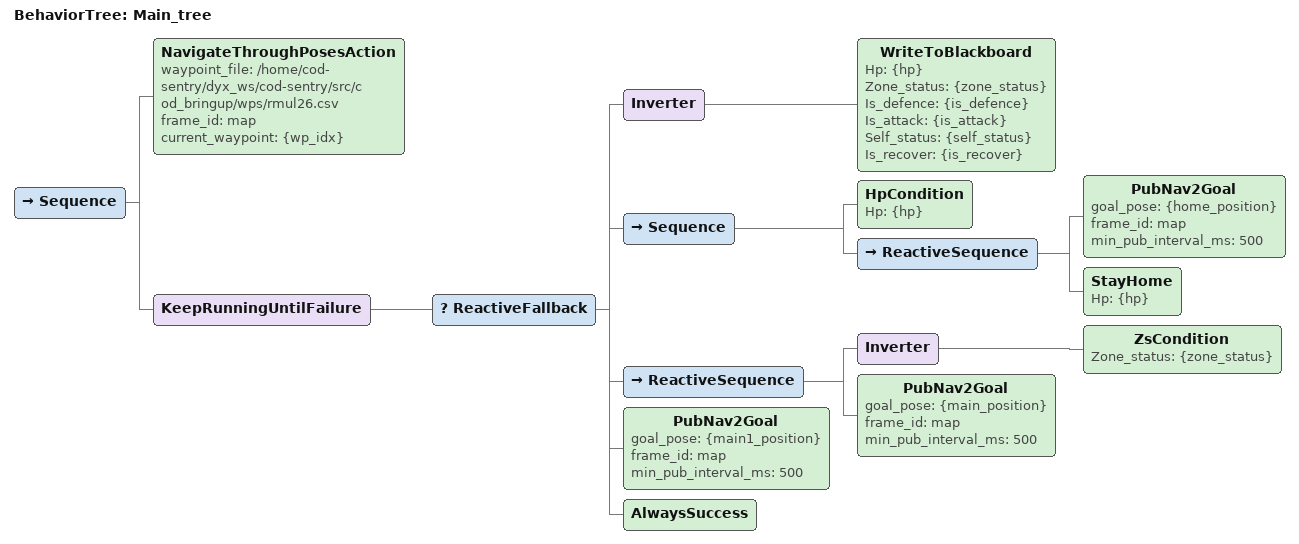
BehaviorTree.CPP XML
<?xml version="1.0" encoding="UTF-8"?>
<root BTCPP_format="4"
      main_tree_to_execute="Main_tree">
  <BehaviorTree ID="Main_tree">
    <Sequence>
      <NavigateThroughPosesAction waypoint_file="/home/cod-sentry/dyx_ws/cod-sentry/src/cod_bringup/wps/rmul26.csv"
                                  frame_id="map"
                                  current_waypoint="{wp_idx}"/>
      <KeepRunningUntilFailure>
        <ReactiveFallback>
          <Inverter>
            <WriteToBlackboard Hp="{hp}"
                               Zone_status="{zone_status}"
                               Is_defence="{is_defence}"
                               Is_attack="{is_attack}"
                               Self_status="{self_status}"
                               Is_recover="{is_recover}"/>
          </Inverter>
          <Sequence>
            <HpCondition Hp="{hp}"/>
            <ReactiveSequence>
              <PubNav2Goal goal_pose="{home_position}"
                           frame_id="map"
                           min_pub_interval_ms="500"/>
              <StayHome Hp="{hp}"/>
            </ReactiveSequence>
          </Sequence>
          <ReactiveSequence>
            <Inverter>
              <ZsCondition Zone_status="{zone_status}"/>
            </Inverter>
            <PubNav2Goal goal_pose="{main_position}"
                         frame_id="map"
                         min_pub_interval_ms="500"/>
          </ReactiveSequence>
          <PubNav2Goal goal_pose="{main1_position}"
                       frame_id="map"
                       min_pub_interval_ms="500"/>
          <AlwaysSuccess/>
        </ReactiveFallback>
      </KeepRunningUntilFailure>
    </Sequence>
  </BehaviorTree>

</root>
